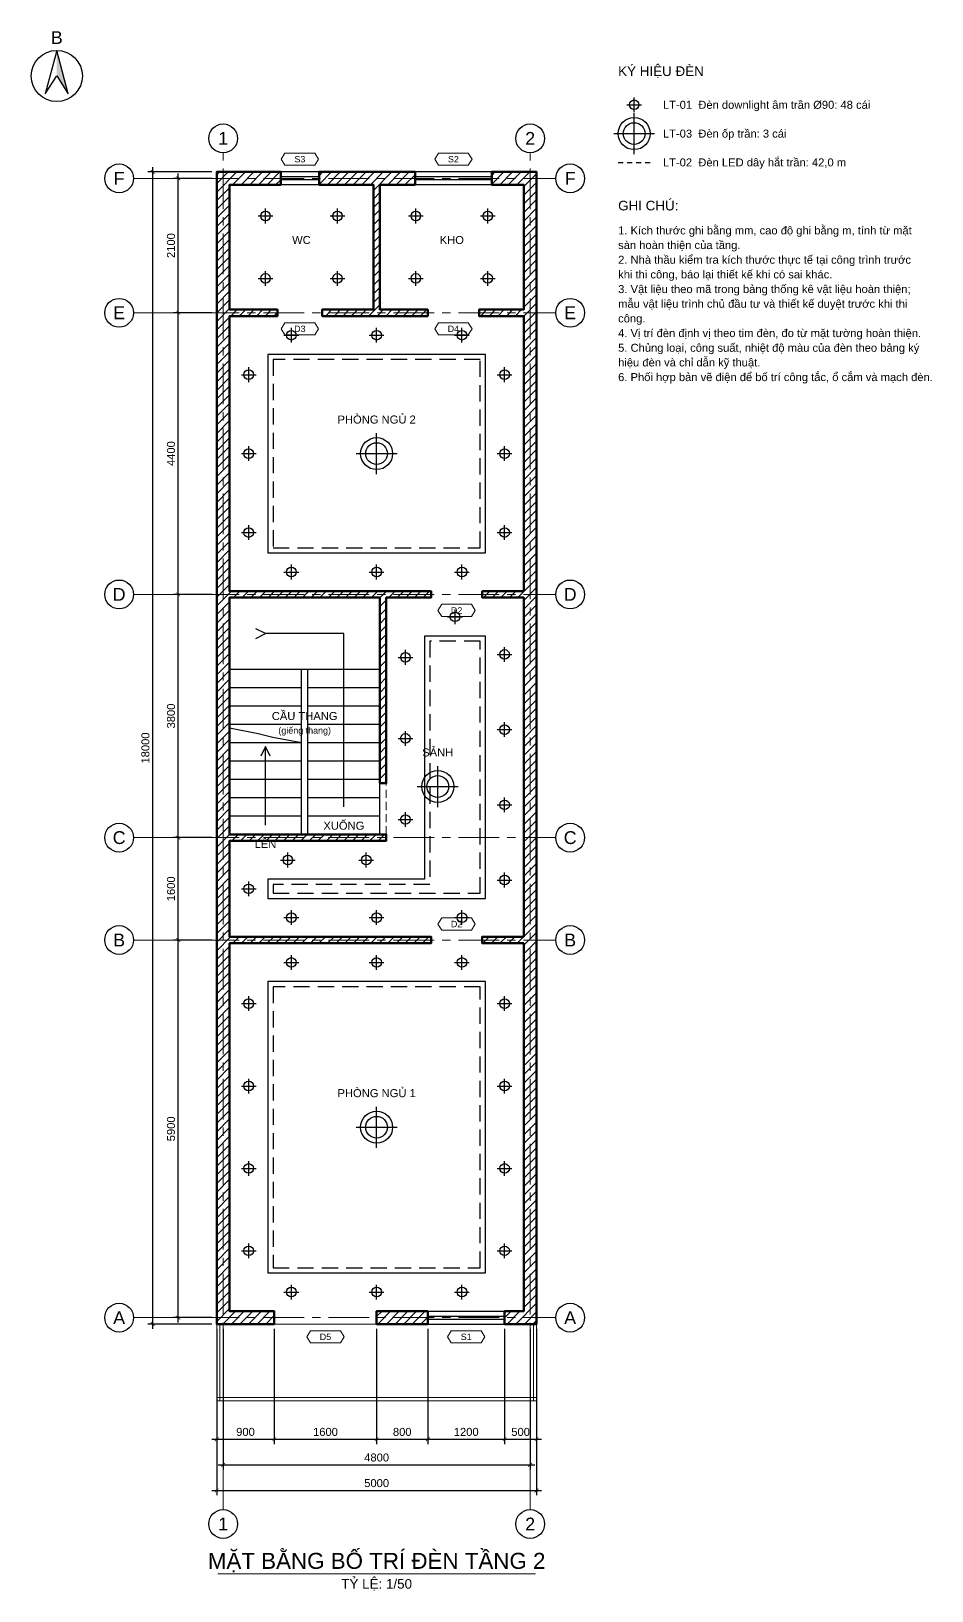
# Model space of a CAD drawing. Header units: millimetres. Extents: x -4035 to 243174, y -17931 to 20900.
# Drawn here: x 201217 to 215295, y -4168 to 20200 of the extents above; entities that cross this region are included whole.
import ezdxf
from ezdxf.enums import TextEntityAlignment as Align

# ---------------------------------------------------------------- set-up
doc = ezdxf.new("R2010")
doc.units = ezdxf.units.MM
doc.header["$LTSCALE"] = 40
for name, pattern in [('CENTER', [50.8, 31.75, -6.35, 6.35, -6.35]), ('DASHED', [19.05, 12.7, -6.35]), ('HIDDEN', [9.525, 6.35, -3.175])]:
    doc.linetypes.add(name, pattern=pattern)
for name, color, linetype, lineweight in [('A-ANNO-DIMS', 1, 'Continuous', 18), ('A-ANNO-NOTE', 7, 'Continuous', 18), ('A-ANNO-ROOM', 7, 'Continuous', 25), ('A-ANNO-SYMB', 7, 'Continuous', 25), ('A-ANNO-TEXT', 7, 'Continuous', 18), ('A-CLNG', 7, 'Continuous', 25), ('A-FLOR-LEVL', 8, 'Continuous', 18), ('A-FLOR-STRS', 6, 'Continuous', 25), ('A-GLAZ', 4, 'Continuous', 25), ('A-OPEN', 8, 'HIDDEN', 18), ('A-WALL', 7, 'Continuous', 50), ('A-WALL-PATT', 8, 'Continuous', 9), ('E-LITE', 2, 'Continuous', 25), ('E-LITE-STRP', 2, 'DASHED', 25), ('S-GRID', 1, 'CENTER', 18), ('S-GRID-IDEN', 7, 'Continuous', 25)]:
    doc.layers.add(name, color=color, linetype=linetype, lineweight=lineweight)
doc.styles.add('MCP-ARIAL', font='arial.ttf')
doc.dimstyles.new('MCP-1-50', dxfattribs={"dimscale": 50, "dimtxt": 2.5, "dimasz": 1.2, "dimexe": 1.5, "dimexo": 1.5, "dimgap": 1, "dimtad": 1, "dimdec": 0, "dimdsep": 46, "dimtxsty": 'MCP-ARIAL', "dimblk": 'ARCHTICK', "dimblk1": 'ARCHTICK', "dimblk2": 'ARCHTICK', "dimcen": 0.09, "dimdle": 1.5, "dimclrd": 256, "dimclre": 256, "dimclrt": 256, "dimadec": 0, "dimazin": 0, "dimtfac": 1, "dimtdec": 4, "dimtix": 1, "dimtmove": 2, "dimatfit": 3, "dimfxl": 1, "dimtolj": 1, "dimtzin": 0, "dimarcsym": 0})

# ---------------------------------------------------------------- blocks, each defined once
blk = doc.blocks.new('MCP_THE_LG_3')
blk.add_lwpolyline([(-5.85, 0), (-4.65, 1.9), (4.65, 1.9), (5.85, 0), (4.65, -1.9), (-4.65, -1.9)], close=True)
at = {"style": 'MCP-ARIAL'}
blk.add_attdef('MA', text='', height=2, dxfattribs=at).set_placement((0, 0), align=Align.MIDDLE_CENTER)
blk = doc.blocks.new('MCP_CUA_SO_1200_200')
for p, q in [((0, 200), (1200, 200)), ((0, 125), (1200, 125)), ((0, 75), (1200, 75)), ((0, 0), (1200, 0))]:
    blk.add_line(p, q)
at = {"style": 'MCP-ARIAL', "flags": 1}
for tag, p in [('MA', (600, -100)), ('LOAI', (600, -220)), ('RONG', (600, -340))]:
    blk.add_attdef(tag, p, '', height=80, dxfattribs=at)
blk = doc.blocks.new('MCP_CUA_SO_600_200')
for p, q in [((0, 200), (600, 200)), ((0, 125), (600, 125)), ((0, 75), (600, 75)), ((0, 0), (600, 0))]:
    blk.add_line(p, q)
at = {"style": 'MCP-ARIAL', "flags": 1}
for tag, p in [('MA', (300, -100)), ('LOAI', (300, -220)), ('RONG', (300, -340))]:
    blk.add_attdef(tag, p, '', height=80, dxfattribs=at)
blk = doc.blocks.new('_ArchTick')
at = {"color": 0, "linetype": 'ByBlock', "const_width": 0.15}
blk.add_lwpolyline([(-0.5, -0.5), (0.5, 0.5)], dxfattribs=at)
blk = doc.blocks.new('*D187')
at = {"layer": 'A-ANNO-DIMS', "lineweight": -2, "transparency": 16777216}
for p, q in [((204117, -75), (204117, -1875)), ((205017, -75), (205017, -1875)), ((204042, -1800), (205092, -1800))]:
    blk.add_line(p, q, dxfattribs=at)
at = {"layer": 'Defpoints', "color": 0, "transparency": 16777216}
for p in [(204117, 0), (205017, 0), (205017, -1800)]:
    blk.add_point(p, dxfattribs=at)
at = {"layer": 'A-ANNO-DIMS', "lineweight": -2, "transparency": 16777216, "xscale": 60, "yscale": 60, "zscale": 60, "rotation": 180}
blk.add_blockref('_ArchTick', (204117, -1800), dxfattribs=at)
at = {"layer": 'A-ANNO-DIMS', "lineweight": -2, "transparency": 16777216, "xscale": 60, "yscale": 60, "zscale": 60}
blk.add_blockref('_ArchTick', (205017, -1800), dxfattribs=at)
at = {"layer": 'A-ANNO-DIMS', "transparency": 16777216, "insert": (204567, -1686), "char_height": 125, "attachment_point": 5, "style": 'MCP-ARIAL'}
blk.add_mtext('\\A1;900', dxfattribs=at)
blk = doc.blocks.new('*D188')
at = {"layer": 'A-ANNO-DIMS', "lineweight": -2, "transparency": 16777216}
for p, q in [((205017, -75), (205017, -1875)), ((206617, -75), (206617, -1875)), ((204942, -1800), (206692, -1800))]:
    blk.add_line(p, q, dxfattribs=at)
at = {"layer": 'Defpoints', "color": 0, "transparency": 16777216}
for p in [(205017, 0), (206617, 0), (206617, -1800)]:
    blk.add_point(p, dxfattribs=at)
at = {"layer": 'A-ANNO-DIMS', "lineweight": -2, "transparency": 16777216, "xscale": 60, "yscale": 60, "zscale": 60, "rotation": 180}
blk.add_blockref('_ArchTick', (205017, -1800), dxfattribs=at)
at = {"layer": 'A-ANNO-DIMS', "lineweight": -2, "transparency": 16777216, "xscale": 60, "yscale": 60, "zscale": 60}
blk.add_blockref('_ArchTick', (206617, -1800), dxfattribs=at)
at = {"layer": 'A-ANNO-DIMS', "transparency": 16777216, "insert": (205817, -1686), "char_height": 125, "attachment_point": 5, "style": 'MCP-ARIAL'}
blk.add_mtext('\\A1;1600', dxfattribs=at)
blk = doc.blocks.new('*D189')
at = {"layer": 'A-ANNO-DIMS', "lineweight": -2, "transparency": 16777216}
for p, q in [((206617, -75), (206617, -1875)), ((207417, -75), (207417, -1875)), ((206542, -1800), (207492, -1800))]:
    blk.add_line(p, q, dxfattribs=at)
at = {"layer": 'Defpoints', "color": 0, "transparency": 16777216}
for p in [(206617, 0), (207417, 0), (207417, -1800)]:
    blk.add_point(p, dxfattribs=at)
at = {"layer": 'A-ANNO-DIMS', "lineweight": -2, "transparency": 16777216, "xscale": 60, "yscale": 60, "zscale": 60, "rotation": 180}
blk.add_blockref('_ArchTick', (206617, -1800), dxfattribs=at)
at = {"layer": 'A-ANNO-DIMS', "lineweight": -2, "transparency": 16777216, "xscale": 60, "yscale": 60, "zscale": 60}
blk.add_blockref('_ArchTick', (207417, -1800), dxfattribs=at)
at = {"layer": 'A-ANNO-DIMS', "transparency": 16777216, "insert": (207017, -1686), "char_height": 125, "attachment_point": 5, "style": 'MCP-ARIAL'}
blk.add_mtext('\\A1;800', dxfattribs=at)
blk = doc.blocks.new('*D190')
at = {"layer": 'A-ANNO-DIMS', "lineweight": -2, "transparency": 16777216}
for p, q in [((207417, -75), (207417, -1875)), ((208617, -75), (208617, -1875)), ((207342, -1800), (208692, -1800))]:
    blk.add_line(p, q, dxfattribs=at)
at = {"layer": 'Defpoints', "color": 0, "transparency": 16777216}
for p in [(207417, 0), (208617, 0), (208617, -1800)]:
    blk.add_point(p, dxfattribs=at)
at = {"layer": 'A-ANNO-DIMS', "lineweight": -2, "transparency": 16777216, "xscale": 60, "yscale": 60, "zscale": 60, "rotation": 180}
blk.add_blockref('_ArchTick', (207417, -1800), dxfattribs=at)
at = {"layer": 'A-ANNO-DIMS', "lineweight": -2, "transparency": 16777216, "xscale": 60, "yscale": 60, "zscale": 60}
blk.add_blockref('_ArchTick', (208617, -1800), dxfattribs=at)
at = {"layer": 'A-ANNO-DIMS', "transparency": 16777216, "insert": (208017, -1686), "char_height": 125, "attachment_point": 5, "style": 'MCP-ARIAL'}
blk.add_mtext('\\A1;1200', dxfattribs=at)
blk = doc.blocks.new('*D191')
at = {"layer": 'A-ANNO-DIMS', "lineweight": -2, "transparency": 16777216}
for p, q in [((208617, -75), (208617, -1875)), ((209117, -75), (209117, -1875)), ((208542, -1800), (209192, -1800))]:
    blk.add_line(p, q, dxfattribs=at)
at = {"layer": 'Defpoints', "color": 0, "transparency": 16777216}
for p in [(208617, 0), (209117, 0), (209117, -1800)]:
    blk.add_point(p, dxfattribs=at)
at = {"layer": 'A-ANNO-DIMS', "lineweight": -2, "transparency": 16777216, "xscale": 60, "yscale": 60, "zscale": 60, "rotation": 180}
blk.add_blockref('_ArchTick', (208617, -1800), dxfattribs=at)
at = {"layer": 'A-ANNO-DIMS', "lineweight": -2, "transparency": 16777216, "xscale": 60, "yscale": 60, "zscale": 60}
blk.add_blockref('_ArchTick', (209117, -1800), dxfattribs=at)
at = {"layer": 'A-ANNO-DIMS', "transparency": 16777216, "insert": (208867, -1686), "char_height": 125, "attachment_point": 5, "style": 'MCP-ARIAL'}
blk.add_mtext('\\A1;500', dxfattribs=at)
blk = doc.blocks.new('*D192')
at = {"layer": 'A-ANNO-DIMS', "lineweight": -2, "transparency": 16777216}
for p, q in [((204217, -75), (204217, -2275)), ((209017, -75), (209017, -2275)), ((204142, -2200), (209092, -2200))]:
    blk.add_line(p, q, dxfattribs=at)
at = {"layer": 'Defpoints', "color": 0, "transparency": 16777216}
for p in [(204217, 0), (209017, 0), (209017, -2200)]:
    blk.add_point(p, dxfattribs=at)
at = {"layer": 'A-ANNO-DIMS', "lineweight": -2, "transparency": 16777216, "xscale": 60, "yscale": 60, "zscale": 60, "rotation": 180}
blk.add_blockref('_ArchTick', (204217, -2200), dxfattribs=at)
at = {"layer": 'A-ANNO-DIMS', "lineweight": -2, "transparency": 16777216, "xscale": 60, "yscale": 60, "zscale": 60}
blk.add_blockref('_ArchTick', (209017, -2200), dxfattribs=at)
at = {"layer": 'A-ANNO-DIMS', "transparency": 16777216, "insert": (206617, -2086), "char_height": 125, "attachment_point": 5, "style": 'MCP-ARIAL'}
blk.add_mtext('\\A1;4800', dxfattribs=at)
blk = doc.blocks.new('*D193')
at = {"layer": 'A-ANNO-DIMS', "lineweight": -2, "transparency": 16777216}
for p, q in [((204117, -75), (204117, -2675)), ((209117, -75), (209117, -2675)), ((204042, -2600), (209192, -2600))]:
    blk.add_line(p, q, dxfattribs=at)
at = {"layer": 'Defpoints', "color": 0, "transparency": 16777216}
for p in [(204117, 0), (209117, 0), (209117, -2600)]:
    blk.add_point(p, dxfattribs=at)
at = {"layer": 'A-ANNO-DIMS', "lineweight": -2, "transparency": 16777216, "xscale": 60, "yscale": 60, "zscale": 60, "rotation": 180}
blk.add_blockref('_ArchTick', (204117, -2600), dxfattribs=at)
at = {"layer": 'A-ANNO-DIMS', "lineweight": -2, "transparency": 16777216, "xscale": 60, "yscale": 60, "zscale": 60}
blk.add_blockref('_ArchTick', (209117, -2600), dxfattribs=at)
at = {"layer": 'A-ANNO-DIMS', "transparency": 16777216, "insert": (206617, -2486), "char_height": 125, "attachment_point": 5, "style": 'MCP-ARIAL'}
blk.add_mtext('\\A1;5000', dxfattribs=at)
blk = doc.blocks.new('*D194')
at = {"layer": 'A-ANNO-DIMS', "lineweight": -2, "transparency": 16777216}
for p, q in [((204042, 6000), (203442, 6000)), ((203517, 25), (203517, 6075)), ((204042, 100), (203442, 100))]:
    blk.add_line(p, q, dxfattribs=at)
at = {"layer": 'Defpoints', "color": 0, "transparency": 16777216}
for p in [(203517, 6000), (204117, 6000), (204117, 100)]:
    blk.add_point(p, dxfattribs=at)
at = {"layer": 'A-ANNO-DIMS', "lineweight": -2, "transparency": 16777216, "xscale": 60, "yscale": 60, "zscale": 60}
for p, rotation in [((203517, 6000), 90), ((203517, 100), 270)]:
    blk.add_blockref('_ArchTick', p, dxfattribs=dict(at, rotation=rotation))
at = {"layer": 'A-ANNO-DIMS', "transparency": 16777216, "insert": (203403, 3050), "char_height": 125, "attachment_point": 5, "rotation": 90, "style": 'MCP-ARIAL'}
blk.add_mtext('\\A1;5900', dxfattribs=at)
blk = doc.blocks.new('*D195')
at = {"layer": 'A-ANNO-DIMS', "lineweight": -2, "transparency": 16777216}
for p, q in [((204042, 7600), (203442, 7600)), ((203517, 5925), (203517, 7675)), ((204042, 6000), (203442, 6000))]:
    blk.add_line(p, q, dxfattribs=at)
at = {"layer": 'Defpoints', "color": 0, "transparency": 16777216}
for p in [(203517, 7600), (204117, 7600), (204117, 6000)]:
    blk.add_point(p, dxfattribs=at)
at = {"layer": 'A-ANNO-DIMS', "lineweight": -2, "transparency": 16777216, "xscale": 60, "yscale": 60, "zscale": 60}
for p, rotation in [((203517, 7600), 90), ((203517, 6000), 270)]:
    blk.add_blockref('_ArchTick', p, dxfattribs=dict(at, rotation=rotation))
at = {"layer": 'A-ANNO-DIMS', "transparency": 16777216, "insert": (203403, 6800), "char_height": 125, "attachment_point": 5, "rotation": 90, "style": 'MCP-ARIAL'}
blk.add_mtext('\\A1;1600', dxfattribs=at)
blk = doc.blocks.new('*D196')
at = {"layer": 'A-ANNO-DIMS', "lineweight": -2, "transparency": 16777216}
for p, q in [((203517, 7525), (203517, 11475)), ((204042, 11400), (203442, 11400)), ((204042, 7600), (203442, 7600))]:
    blk.add_line(p, q, dxfattribs=at)
at = {"layer": 'Defpoints', "color": 0, "transparency": 16777216}
for p in [(203517, 11400), (204117, 11400), (204117, 7600)]:
    blk.add_point(p, dxfattribs=at)
at = {"layer": 'A-ANNO-DIMS', "lineweight": -2, "transparency": 16777216, "xscale": 60, "yscale": 60, "zscale": 60}
for p, rotation in [((203517, 11400), 90), ((203517, 7600), 270)]:
    blk.add_blockref('_ArchTick', p, dxfattribs=dict(at, rotation=rotation))
at = {"layer": 'A-ANNO-DIMS', "transparency": 16777216, "insert": (203403, 9500), "char_height": 125, "attachment_point": 5, "rotation": 90, "style": 'MCP-ARIAL'}
blk.add_mtext('\\A1;3800', dxfattribs=at)
blk = doc.blocks.new('*D197')
at = {"layer": 'A-ANNO-DIMS', "lineweight": -2, "transparency": 16777216}
for p, q in [((203517, 11325), (203517, 15875)), ((204042, 15800), (203442, 15800)), ((204042, 11400), (203442, 11400))]:
    blk.add_line(p, q, dxfattribs=at)
at = {"layer": 'Defpoints', "color": 0, "transparency": 16777216}
for p in [(203517, 15800), (204117, 15800), (204117, 11400)]:
    blk.add_point(p, dxfattribs=at)
at = {"layer": 'A-ANNO-DIMS', "lineweight": -2, "transparency": 16777216, "xscale": 60, "yscale": 60, "zscale": 60}
for p, rotation in [((203517, 15800), 90), ((203517, 11400), 270)]:
    blk.add_blockref('_ArchTick', p, dxfattribs=dict(at, rotation=rotation))
at = {"layer": 'A-ANNO-DIMS', "transparency": 16777216, "insert": (203403, 13600), "char_height": 125, "attachment_point": 5, "rotation": 90, "style": 'MCP-ARIAL'}
blk.add_mtext('\\A1;4400', dxfattribs=at)
blk = doc.blocks.new('*D198')
at = {"layer": 'A-ANNO-DIMS', "lineweight": -2, "transparency": 16777216}
for p, q in [((204042, 17900), (203442, 17900)), ((203517, 15725), (203517, 17975)), ((204042, 15800), (203442, 15800))]:
    blk.add_line(p, q, dxfattribs=at)
at = {"layer": 'Defpoints', "color": 0, "transparency": 16777216}
for p in [(203517, 17900), (204117, 17900), (204117, 15800)]:
    blk.add_point(p, dxfattribs=at)
at = {"layer": 'A-ANNO-DIMS', "lineweight": -2, "transparency": 16777216, "xscale": 60, "yscale": 60, "zscale": 60}
for p, rotation in [((203517, 17900), 90), ((203517, 15800), 270)]:
    blk.add_blockref('_ArchTick', p, dxfattribs=dict(at, rotation=rotation))
at = {"layer": 'A-ANNO-DIMS', "transparency": 16777216, "insert": (203403, 16850), "char_height": 125, "attachment_point": 5, "rotation": 90, "style": 'MCP-ARIAL'}
blk.add_mtext('\\A1;2100', dxfattribs=at)
blk = doc.blocks.new('*D199')
at = {"layer": 'A-ANNO-DIMS', "lineweight": -2, "transparency": 16777216}
for p, q in [((203117, -75), (203117, 18075)), ((204042, 18000), (203042, 18000)), ((204042, 0), (203042, 0))]:
    blk.add_line(p, q, dxfattribs=at)
at = {"layer": 'Defpoints', "color": 0, "transparency": 16777216}
for p in [(203117, 18000), (204117, 18000), (204117, 0)]:
    blk.add_point(p, dxfattribs=at)
at = {"layer": 'A-ANNO-DIMS', "lineweight": -2, "transparency": 16777216, "xscale": 60, "yscale": 60, "zscale": 60}
for p, rotation in [((203117, 18000), 90), ((203117, 0), 270)]:
    blk.add_blockref('_ArchTick', p, dxfattribs=dict(at, rotation=rotation))
at = {"layer": 'A-ANNO-DIMS', "transparency": 16777216, "insert": (203003, 9000), "char_height": 125, "attachment_point": 5, "rotation": 90, "style": 'MCP-ARIAL'}
blk.add_mtext('\\A1;18000', dxfattribs=at)
blk = doc.blocks.new('MCP_TRUC')
blk.add_circle((0, 0), 4.5)
at = {"style": 'MCP-ARIAL'}
blk.add_attdef('SO', text='', height=4, dxfattribs=at).set_placement((0, 0), align=Align.MIDDLE_CENTER)
blk = doc.blocks.new('MCP_HUONG_BAC')
blk.add_hatch(color=256).paths.add_polyline_path([(0, 8), (0, 0), (3.6, -5.6)], flags=16)
blk.add_lwpolyline([(0, 8), (-3.6, -5.6), (0, 0), (3.6, -5.6)], close=True)
blk.add_circle((0, 0), 8)
at = {"style": 'MCP-ARIAL'}
blk.add_attdef('KY_HIEU', text='', height=4, dxfattribs=at).set_placement((0, 12), align=Align.MIDDLE_CENTER)
blk = doc.blocks.new('MCP_DEN_DOWNLIGHT')
for p, q in [((-115, 0), (115, 0)), ((0, -115), (0, 115))]:
    blk.add_line(p, q)
blk.add_circle((0, 0), 75)
at = {"style": 'MCP-ARIAL', "flags": 1}
blk.add_attdef('MA', text='', height=50, dxfattribs=at).set_placement((0, -150), align=Align.MIDDLE_CENTER)
blk = doc.blocks.new('MCP_DEN_OP_TRAN')
for p, q in [((0, -320), (0, 320)), ((-320, 0), (320, 0))]:
    blk.add_line(p, q)
for radius in [250, 170]:
    blk.add_circle((0, 0), radius)
at = {"style": 'MCP-ARIAL', "flags": 1}
blk.add_attdef('MA', text='', height=50, dxfattribs=at).set_placement((0, -380), align=Align.MIDDLE_CENTER)
blk = doc.blocks.new('MCP_DEN_LED_DAY')
for p, q in [((-500, 0), (-340, 0)), ((-220, 0), (-60, 0)), ((60, 0), (220, 0)), ((340, 0), (500, 0))]:
    blk.add_line(p, q)
at = {"style": 'MCP-ARIAL', "flags": 1}
blk.add_attdef('MA', text='', height=50, dxfattribs=at).set_placement((0, -80), align=Align.MIDDLE_CENTER)

msp = doc.modelspace()

# ---------------------------------------------------------------- hatches: boundary and pattern name
at = {"layer": 'A-WALL-PATT'}
h = msp.add_hatch(dxfattribs=at)
h.set_pattern_fill('ANSI31', color=256, scale=30, style=0)
h.paths.add_polyline_path([(208416.903, 18000), (208416.903, 17800), (208916.903, 17800), (208916.903, 15850), (208216.903, 15850), (208216.903, 15750), (208916.903, 15750), (208916.903, 11450), (208266.903, 11450), (208266.903, 11350), (208916.903, 11350), (208916.903, 6050), (208266.903, 6050), (208266.903, 5950), (208916.903, 5950), (208916.903, 200), (208616.903, 200), (208616.903, 0), (209116.903, 0), (209116.903, 18000)], flags=16)
h.paths.add_polyline_path([(207216.903, 17800), (207216.903, 18000), (205716.903, 18000), (205716.903, 17800), (206566.903, 17800), (206566.903, 15850), (205766.903, 15850), (205766.903, 15750), (207416.903, 15750), (207416.903, 15850), (206666.903, 15850), (206666.903, 17800)], flags=16)
h.paths.add_polyline_path([(205116.903, 17800), (205116.903, 18000), (204116.903, 18000), (204116.903, 0), (205016.903, 0), (205016.903, 200), (204316.903, 200), (204316.903, 5950), (207466.903, 5950), (207466.903, 6050), (204316.903, 6050), (204316.903, 7550), (206766.903, 7550), (206766.903, 7650), (204316.903, 7650), (204316.903, 11350), (206666.903, 11350), (206666.903, 8450), (206766.903, 8450), (206766.903, 11350), (207466.903, 11350), (207466.903, 11450), (204316.903, 11450), (204316.903, 15750), (205066.903, 15750), (205066.903, 15850), (204316.903, 15850), (204316.903, 17800)], flags=16)
h.paths.add_polyline_path([(207416.903, 0), (207416.903, 200), (206616.903, 200), (206616.903, 0)], flags=16)

# ---------------------------------------------------------------- linework, layer by layer
at = {"layer": 'A-ANNO-TEXT'}
msp.add_line((204134.4, -3905), (209099.4, -3905), dxfattribs=at)
at = {"layer": 'A-CLNG'}
for points in [[(208316.9, 15150), (204916.9, 15150), (204916.9, 12050), (208316.9, 12050)], [(207366.9, 6950), (204916.9, 6950), (204916.9, 6650), (208316.9, 6650), (208316.9, 10750), (207366.9, 10750)], [(208316.9, 5350), (204916.9, 5350), (204916.9, 800), (208316.9, 800)]]:
    msp.add_lwpolyline(points, close=True, dxfattribs=at)
at = {"layer": 'A-FLOR-LEVL'}
for p, q in [((204166.903, 0), (204166.903, -1200)), ((209066.903, -1200), (209066.903, 0)), ((204116.903, -1150), (209116.903, -1150))]:
    msp.add_line(p, q, dxfattribs=at)
msp.add_lwpolyline([(204116.903, -1200), (209116.903, -1200), (209116.903, 0), (204116.903, 0)], close=True, dxfattribs=at)
at = {"layer": 'A-FLOR-STRS'}
for p, q in [((206666.903, 10225), (204316.903, 10225)), ((205441.903, 7650), (205441.903, 10225)), ((205541.903, 7650), (205541.903, 10225)), ((205441.903, 9938.888889), (204316.903, 9938.888889)), ((206666.903, 9938.888889), (205541.903, 9938.888889)), ((205441.903, 9652.777778), (204316.903, 9652.777778)), ((206666.903, 9652.777778), (205541.903, 9652.777778)), ((205441.903, 9366.666667), (204316.903, 9366.666667)), ((206666.903, 9366.666667), (205541.903, 9366.666667)), ((205441.903, 9080.555556), (204316.903, 9080.555556)), ((206666.903, 9080.555556), (205541.903, 9080.555556)), ((205441.903, 8794.444444), (204316.903, 8794.444444)), ((206666.903, 8794.444444), (205541.903, 8794.444444)), ((205441.903, 8508.333333), (204316.903, 8508.333333)), ((206666.903, 8508.333333), (205541.903, 8508.333333)), ((205441.903, 8222.222222), (204316.903, 8222.222222)), ((206666.903, 8222.222222), (205541.903, 8222.222222)), ((205441.903, 7936.111111), (204316.903, 7936.111111)), ((206666.903, 7936.111111), (205541.903, 7936.111111)), ((206666.903, 7650), (205541.903, 7650))]:
    msp.add_line(p, q, dxfattribs=at)
msp.add_lwpolyline([(206666.903, 7650), (206666.903, 11350), (204316.903, 11350), (204316.903, 7650)], close=True, dxfattribs=at)
for points in [[(204729.403, 10712.5), (204879.403, 10787.5), (204729.403, 10862.5)], [(206104.403, 8079.166667), (206104.403, 10787.5), (204879.403, 10787.5)], [(205441.903, 9080.555556), (204991.903, 9166.388889), (204766.903, 9223.611111), (204316.903, 9309.444444)], [(204954.403, 8873.333333), (204879.403, 9023.333333), (204804.403, 8873.333333)], [(204879.403, 7793.055556), (204879.403, 9023.333333)]]:
    msp.add_lwpolyline(points, dxfattribs=at)
at = {"layer": 'A-OPEN', "ltscale": 0.5}
for p, q in [((206666.903, 7650), (206666.903, 8450)), ((206766.903, 7650), (206766.903, 8450))]:
    msp.add_line(p, q, dxfattribs=at)
at = {"layer": 'A-WALL'}
for points in [[(205116.903, 17800), (205116.903, 18000), (204116.903, 18000), (204116.903, 0), (205016.903, 0), (205016.903, 200), (204316.903, 200), (204316.903, 5950), (207466.903, 5950), (207466.903, 6050), (204316.903, 6050), (204316.903, 7550), (206766.903, 7550), (206766.903, 7650), (204316.903, 7650), (204316.903, 11350), (206666.903, 11350), (206666.903, 8450), (206766.903, 8450), (206766.903, 11350), (207466.903, 11350), (207466.903, 11450), (204316.903, 11450), (204316.903, 15750), (205066.903, 15750), (205066.903, 15850), (204316.903, 15850), (204316.903, 17800)], [(207216.903, 17800), (207216.903, 18000), (205716.903, 18000), (205716.903, 17800), (206566.903, 17800), (206566.903, 15850), (205766.903, 15850), (205766.903, 15750), (207416.903, 15750), (207416.903, 15850), (206666.903, 15850), (206666.903, 17800)], [(208416.903, 18000), (208416.903, 17800), (208916.903, 17800), (208916.903, 15850), (208216.903, 15850), (208216.903, 15750), (208916.903, 15750), (208916.903, 11450), (208266.903, 11450), (208266.903, 11350), (208916.903, 11350), (208916.903, 6050), (208266.903, 6050), (208266.903, 5950), (208916.903, 5950), (208916.903, 200), (208616.903, 200), (208616.903, 0), (209116.903, 0), (209116.903, 18000)], [(207416.903, 0), (207416.903, 200), (206616.903, 200), (206616.903, 0)]]:
    msp.add_lwpolyline(points, close=True, dxfattribs=at)
at = {"layer": 'E-LITE-STRP', "ltscale": 0.5}
for points in [[(208236.9, 15070), (204996.9, 15070), (204996.9, 12130), (208236.9, 12130)], [(207446.9, 6870), (204996.9, 6870), (204996.9, 6730), (208236.9, 6730), (208236.9, 10670), (207446.9, 10670)], [(208236.9, 5270), (204996.9, 5270), (204996.9, 880), (208236.9, 880)]]:
    msp.add_lwpolyline(points, close=True, dxfattribs=at)
at = {"layer": 'S-GRID', "ltscale": 0.5}
for p, q in [((204216.903, -2900), (204216.903, 18300)), ((209016.903, -2900), (209016.903, 18300)), ((202816.903, 17900), (209416.903, 17900)), ((202816.903, 15800), (209416.903, 15800)), ((202816.903, 11400), (209416.903, 11400)), ((202816.903, 7600), (209416.903, 7600)), ((202816.903, 6000), (209416.903, 6000)), ((202816.903, 100), (209416.903, 100))]:
    msp.add_line(p, q, dxfattribs=at)

# ---------------------------------------------------------------- block references
at = {"layer": 'A-ANNO-SYMB', "xscale": 50, "yscale": 50, "zscale": 50}
msp.add_blockref('MCP_HUONG_BAC', (201616.9, 19500), dxfattribs=at).add_auto_attribs({'KY_HIEU': 'B'})
at = {"layer": 'A-ANNO-TEXT', "xscale": 50, "yscale": 50, "zscale": 50}
for p, values in [((205416.9, 18200), {'MA': 'S3'}), ((207816.9, 18200), {'MA': 'S2'}), ((205416.9, 15550), {'MA': 'D3'}), ((207816.9, 15550), {'MA': 'D4'}), ((207866.9, 11150), {'MA': 'D2'}), ((207866.9, 6250), {'MA': 'D2'}), ((205816.9, -200), {'MA': 'D5'}), ((208016.9, -200), {'MA': 'S1'})]:
    msp.add_blockref('MCP_THE_LG_3', p, dxfattribs=at).add_auto_attribs(values)
at = {"layer": 'A-GLAZ', "rotation": 180}
for name, p in [('MCP_CUA_SO_600_200', (205716.903, 18000)), ('MCP_CUA_SO_1200_200', (208416.903, 18000))]:
    msp.add_blockref(name, p, dxfattribs=at)
at = {"layer": 'A-GLAZ'}
msp.add_blockref('MCP_CUA_SO_1200_200', (207416.903, 0), dxfattribs=at)
at = {"layer": 'E-LITE'}
for name, p in [('MCP_DEN_DOWNLIGHT', (210641.9, 19050)), ('MCP_DEN_OP_TRAN', (210641.9, 18600)), ('MCP_DEN_DOWNLIGHT', (204879.4, 17312.5)), ('MCP_DEN_DOWNLIGHT', (206004.4, 17312.5)), ('MCP_DEN_DOWNLIGHT', (207229.4, 17312.5)), ('MCP_DEN_DOWNLIGHT', (208354.4, 17312.5)), ('MCP_DEN_DOWNLIGHT', (204879.4, 16337.5)), ('MCP_DEN_DOWNLIGHT', (206004.4, 16337.5)), ('MCP_DEN_DOWNLIGHT', (207229.4, 16337.5)), ('MCP_DEN_DOWNLIGHT', (208354.4, 16337.5)), ('MCP_DEN_DOWNLIGHT', (205283.57, 15450)), ('MCP_DEN_DOWNLIGHT', (206616.9, 15450)), ('MCP_DEN_DOWNLIGHT', (207950.24, 15450)), ('MCP_DEN_DOWNLIGHT', (204616.9, 14833.33)), ('MCP_DEN_DOWNLIGHT', (208616.9, 14833.33)), ('MCP_DEN_OP_TRAN', (206616.9, 13600)), ('MCP_DEN_DOWNLIGHT', (204616.9, 13600)), ('MCP_DEN_DOWNLIGHT', (208616.9, 13600)), ('MCP_DEN_DOWNLIGHT', (204616.9, 12366.67)), ('MCP_DEN_DOWNLIGHT', (208616.9, 12366.67)), ('MCP_DEN_DOWNLIGHT', (205283.57, 11750)), ('MCP_DEN_DOWNLIGHT', (206616.9, 11750)), ('MCP_DEN_DOWNLIGHT', (207950.24, 11750)), ('MCP_DEN_DOWNLIGHT', (207841.9, 11050)), ('MCP_DEN_DOWNLIGHT', (207066.9, 10416.67)), ('MCP_DEN_DOWNLIGHT', (208616.9, 10462.5)), ('MCP_DEN_DOWNLIGHT', (207066.9, 9150)), ('MCP_DEN_DOWNLIGHT', (208616.9, 9287.5)), ('MCP_DEN_OP_TRAN', (207572.03, 8398.38)), ('MCP_DEN_DOWNLIGHT', (208616.9, 8112.5)), ('MCP_DEN_DOWNLIGHT', (207066.9, 7883.33)), ('MCP_DEN_DOWNLIGHT', (205229.4, 7250)), ('MCP_DEN_DOWNLIGHT', (206454.4, 7250)), ('MCP_DEN_DOWNLIGHT', (204616.9, 6800)), ('MCP_DEN_DOWNLIGHT', (208616.9, 6937.5)), ('MCP_DEN_DOWNLIGHT', (205283.57, 6350)), ('MCP_DEN_DOWNLIGHT', (206616.9, 6350)), ('MCP_DEN_DOWNLIGHT', (207950.24, 6350)), ('MCP_DEN_DOWNLIGHT', (205283.57, 5650)), ('MCP_DEN_DOWNLIGHT', (206616.9, 5650)), ('MCP_DEN_DOWNLIGHT', (207950.24, 5650)), ('MCP_DEN_DOWNLIGHT', (204616.9, 5006.25)), ('MCP_DEN_DOWNLIGHT', (208616.9, 5006.25)), ('MCP_DEN_DOWNLIGHT', (204616.9, 3718.75)), ('MCP_DEN_DOWNLIGHT', (208616.9, 3718.75)), ('MCP_DEN_OP_TRAN', (206616.9, 3075)), ('MCP_DEN_DOWNLIGHT', (204616.9, 2431.25)), ('MCP_DEN_DOWNLIGHT', (208616.9, 2431.25)), ('MCP_DEN_DOWNLIGHT', (204616.9, 1143.75)), ('MCP_DEN_DOWNLIGHT', (208616.9, 1143.75)), ('MCP_DEN_DOWNLIGHT', (205283.57, 500)), ('MCP_DEN_DOWNLIGHT', (206616.9, 500)), ('MCP_DEN_DOWNLIGHT', (207950.24, 500))]:
    msp.add_blockref(name, p, dxfattribs=at)
at = {"layer": 'E-LITE-STRP', "xscale": 0.5, "yscale": 0.5, "zscale": 0.5}
msp.add_blockref('MCP_DEN_LED_DAY', (210641.9, 18150), dxfattribs=at)
at = {"layer": 'S-GRID-IDEN', "xscale": 50, "yscale": 50, "zscale": 50}
for p, values in [((204216.9, 18525), {'SO': '1'}), ((209016.9, 18525), {'SO': '2'}), ((202591.9, 17900), {'SO': 'F'}), ((209641.9, 17900), {'SO': 'F'}), ((202591.9, 15800), {'SO': 'E'}), ((209641.9, 15800), {'SO': 'E'}), ((202591.9, 11400), {'SO': 'D'}), ((209641.9, 11400), {'SO': 'D'}), ((202591.9, 7600), {'SO': 'C'}), ((209641.9, 7600), {'SO': 'C'}), ((202591.9, 6000), {'SO': 'B'}), ((209641.9, 6000), {'SO': 'B'}), ((202591.9, 100), {'SO': 'A'}), ((209641.9, 100), {'SO': 'A'}), ((204216.9, -3125), {'SO': '1'}), ((209016.9, -3125), {'SO': '2'})]:
    msp.add_blockref('MCP_TRUC', p, dxfattribs=at).add_auto_attribs(values)

# ---------------------------------------------------------------- texts
at = {"layer": 'A-ANNO-NOTE', "style": 'MCP-ARIAL'}
for s, p in [('LT-01  Đèn downlight âm trần Ø90: 48 cái', (211091.9, 19050)), ('LT-03  Đèn ốp trần: 3 cái', (211091.9, 18600)), ('LT-02  Đèn LED dây hắt trần: 42,0 m', (211091.9, 18150))]:
    msp.add_text(s, height=125, dxfattribs=at).set_placement(p, align=Align.MIDDLE_LEFT)
msp.add_text('(giếng thang)', height=100, dxfattribs=at).set_placement((205491.9, 9275), align=Align.MIDDLE_CENTER)
at = {"layer": 'A-ANNO-ROOM', "style": 'MCP-ARIAL'}
for s, p in [('WC', (205441.9, 16937.5)), ('KHO', (207791.9, 16937.5)), ('PHÒNG NGỦ 2', (206616.9, 14132.5)), ('CẦU THANG', (205491.9, 9500)), ('SẢNH', (207572.03, 8930.88)), ('PHÒNG NGỦ 1', (206616.9, 3607.5))]:
    msp.add_text(s, height=125, dxfattribs=at).set_placement(p, align=Align.MIDDLE_CENTER)
at = {"layer": 'A-ANNO-TEXT', "style": 'MCP-ARIAL'}
for s, p in [('KÝ HIỆU ĐÈN', (210391.9, 19500)), ('GHI CHÚ:', (210391.9, 17400))]:
    msp.add_text(s, height=150, dxfattribs=at).set_placement(p)
for s, p in [('XUỐNG', (206104.403, 7786.111111)), ('LÊN', (204879.403, 7500))]:
    msp.add_text(s, height=125, dxfattribs=at).set_placement(p, align=Align.MIDDLE_CENTER)
for s, height, p in [('MẶT BẰNG BỐ TRÍ ĐÈN TẦNG 2', 250, (206616.9, -3825)), ('TỶ LỆ: 1/50', 150, (206616.9, -4135))]:
    msp.add_text(s, height=height, dxfattribs=at).set_placement(p, align=Align.CENTER)
at = {"layer": 'A-ANNO-TEXT', "insert": (210391.9, 17150), "char_height": 125, "width": 4750, "attachment_point": 1, "line_spacing_factor": 1.1, "style": 'MCP-ARIAL'}
msp.add_mtext('1. Kích thước ghi bằng mm, cao độ ghi bằng m, tính từ mặt sàn hoàn thiện của tầng.\\P2. Nhà thầu kiểm tra kích thước thực tế tại công trình trước khi thi công, báo lại thiết kế khi có sai khác.\\P3. Vật liệu theo mã trong bảng thống kê vật liệu hoàn thiện; mẫu vật liệu trình chủ đầu tư và thiết kế duyệt trước khi thi công.\\P4. Vị trí đèn định vị theo tim đèn, đo từ mặt tường hoàn thiện.\\P5. Chủng loại, công suất, nhiệt độ màu của đèn theo bảng ký hiệu đèn và chỉ dẫn kỹ thuật.\\P6. Phối hợp bản vẽ điện để bố trí công tắc, ổ cắm và mạch đèn.', dxfattribs=at)

# ---------------------------------------------------------------- dimensions: what is measured, and where the dimension line sits
at = {"layer": 'A-ANNO-DIMS'}
for base, p1, p2, picture, middle in [((203116.903, 18000), (204116.903, 0), (204116.903, 18000), '*D199', (203003.081377, 9000)), ((203516.903, 17900), (204116.903, 15800), (204116.903, 17900), '*D198', (203403.081377, 16850)), ((203516.903, 15800), (204116.903, 11400), (204116.903, 15800), '*D197', (203403.081377, 13600)), ((203516.903, 11400), (204116.903, 7600), (204116.903, 11400), '*D196', (203403.038744, 9500)), ((203516.903, 7600), (204116.903, 6000), (204116.903, 7600), '*D195', (203403.081377, 6800)), ((203516.903, 6000), (204116.903, 100), (204116.903, 6000), '*D194', (203403.081377, 3050))]:
    dim = msp.add_linear_dim(base=base, p1=p1, p2=p2, angle=90, dimstyle='MCP-1-50', dxfattribs=at)
    dim.commit()
    dim.dimension.update_dxf_attribs({"geometry": picture, "text_midpoint": middle})
for base, p1, p2, picture, middle in [((205016.903, -1800), (204116.903, 0), (205016.903, 0), '*D187', (204566.903, -1686.178377)), ((209116.903, -2600), (204116.903, 0), (209116.903, 0), '*D193', (206616.903, -2486.178377)), ((209016.903, -2200), (204216.903, 0), (209016.903, 0), '*D192', (206616.903, -2086.178377)), ((206616.903, -1800), (205016.903, 0), (206616.903, 0), '*D188', (205816.903, -1686.178377)), ((207416.903, -1800), (206616.903, 0), (207416.903, 0), '*D189', (207016.903, -1686.178377)), ((208616.903, -1800), (207416.903, 0), (208616.903, 0), '*D190', (208016.903, -1686.178377)), ((209116.903, -1800), (208616.903, 0), (209116.903, 0), '*D191', (208866.903, -1686.178377))]:
    dim = msp.add_linear_dim(base=base, p1=p1, p2=p2, dimstyle='MCP-1-50', dxfattribs=at)
    dim.commit()
    dim.dimension.update_dxf_attribs({"geometry": picture, "text_midpoint": middle})

doc.saveas('drawing.dxf')
